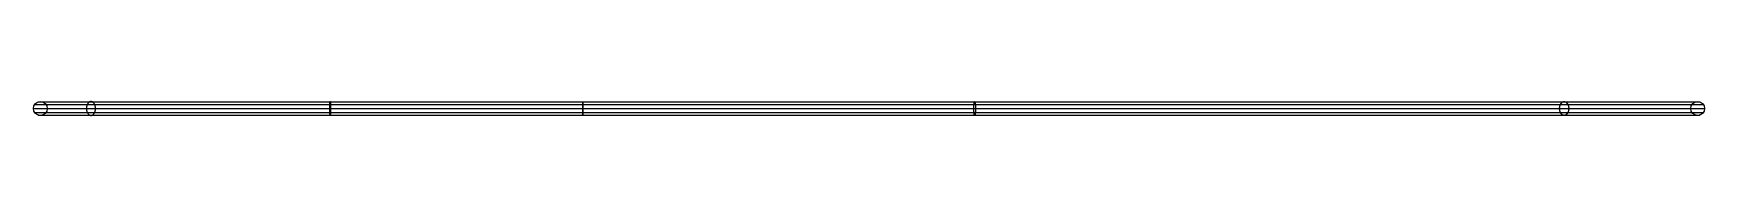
# Model space of a CAD drawing. Extents: x -0.3 to 60.3, y -0.3 to 0.3.
import ezdxf

# ---------------------------------------------------------------- set-up
doc = ezdxf.new("R2010")
doc.units = 0
doc.layers.add('60MM', color=5, linetype='CONTINUOUS')

msp = doc.modelspace()

# ---------------------------------------------------------------- linework, layer by layer
at = {"layer": '60MM'}
for p, q in [((-0.25, 0), (60.25, 0)), ((-0.202, 0.147), (60.202, 0.147)), ((-0.076, 0.238), (60.076, 0.238)), ((0.078, 0.237), (59.922, 0.237)), ((-0.202, -0.147), (60.202, -0.147)), ((-0.078, -0.237), (60.078, -0.237)), ((0.076, -0.238), (59.924, -0.238))]:
    msp.add_line(p, q, dxfattribs=at)
for points in [[(0.202, 0.147), (0.202, 0.147), (0.202, 0.147), (0.202, 0.147), (59.798, 0.147), (59.798, 0.147), (59.798, 0.147)], [(0.25, 0), (0.25, 0), (0.25, 0), (0.25, 0), (59.75, 0), (59.75, 0), (59.75, 0)], [(1.999, 0), (1.999, 0.01), (1.998, 0.02), (1.998, 0.029), (1.997, 0.039), (1.996, 0.049), (1.994, 0.058), (1.993, 0.068), (1.991, 0.077), (1.989, 0.087), (1.986, 0.096), (1.984, 0.105), (1.981, 0.114), (1.978, 0.122), (1.975, 0.131), (1.971, 0.139), (1.967, 0.147), (1.963, 0.155), (1.959, 0.162), (1.955, 0.17), (1.953, 0.173), (1.951, 0.177), (1.948, 0.18), (1.946, 0.183), (1.944, 0.187), (1.941, 0.19), (1.939, 0.193), (1.936, 0.196), (1.934, 0.199), (1.931, 0.202), (1.928, 0.205), (1.926, 0.207), (1.923, 0.21), (1.92, 0.213), (1.918, 0.215), (1.915, 0.218), (1.912, 0.22), (1.909, 0.222), (1.906, 0.225), (1.903, 0.227), (1.9, 0.229), (1.897, 0.231), (1.894, 0.232), (1.891, 0.234), (1.888, 0.236), (1.885, 0.237), (1.882, 0.239), (1.879, 0.24), (1.876, 0.242), (1.873, 0.243), (1.87, 0.244), (1.866, 0.245), (1.863, 0.246), (1.86, 0.247), (1.857, 0.247), (1.854, 0.248), (1.85, 0.249), (1.847, 0.249), (1.844, 0.249), (1.841, 0.25), (1.837, 0.25), (1.834, 0.25), (1.831, 0.25), (1.828, 0.25), (1.824, 0.25), (1.821, 0.249), (1.818, 0.249), (1.815, 0.248), (1.811, 0.248), (1.808, 0.247), (1.805, 0.246), (1.802, 0.245), (1.799, 0.244), (1.795, 0.243), (1.792, 0.242), (1.789, 0.241), (1.786, 0.24), (1.783, 0.238), (1.78, 0.237), (1.777, 0.235), (1.774, 0.233), (1.771, 0.231), (1.768, 0.229), (1.765, 0.227), (1.762, 0.225), (1.759, 0.223), (1.756, 0.221), (1.753, 0.218), (1.75, 0.216), (1.747, 0.213), (1.745, 0.211), (1.742, 0.208), (1.739, 0.205), (1.736, 0.203), (1.734, 0.2), (1.731, 0.197), (1.729, 0.194), (1.726, 0.19), (1.724, 0.187), (1.721, 0.184), (1.719, 0.18), (1.716, 0.177), (1.714, 0.174), (1.712, 0.17), (1.71, 0.166), (1.708, 0.163), (1.703, 0.155), (1.699, 0.147), (1.696, 0.139), (1.692, 0.131), (1.689, 0.122), (1.686, 0.114), (1.683, 0.105), (1.68, 0.096), (1.678, 0.087), (1.676, 0.077), (1.674, 0.068), (1.672, 0.058), (1.671, 0.049), (1.67, 0.039), (1.669, 0.029), (1.668, 0.02), (1.668, 0.01), (1.668, 0), (1.668, -0.01), (1.668, -0.02), (1.669, -0.029), (1.67, -0.039), (1.671, -0.049), (1.672, -0.058), (1.674, -0.068), (1.676, -0.077), (1.678, -0.087), (1.68, -0.096), (1.683, -0.105), (1.686, -0.114), (1.689, -0.122), (1.692, -0.131), (1.696, -0.139), (1.699, -0.147), (1.703, -0.155), (1.707, -0.162), (1.712, -0.17), (1.714, -0.173), (1.716, -0.177), (1.718, -0.18), (1.721, -0.183), (1.723, -0.187), (1.726, -0.19), (1.728, -0.193), (1.731, -0.196), (1.733, -0.199), (1.736, -0.202), (1.738, -0.205), (1.741, -0.207), (1.744, -0.21), (1.746, -0.213), (1.749, -0.215), (1.752, -0.218), (1.755, -0.22), (1.758, -0.222), (1.761, -0.225), (1.763, -0.227), (1.766, -0.229), (1.769, -0.231), (1.772, -0.232), (1.775, -0.234), (1.778, -0.236), (1.781, -0.237), (1.785, -0.239), (1.788, -0.24), (1.791, -0.242), (1.794, -0.243), (1.797, -0.244), (1.8, -0.245), (1.803, -0.246), (1.807, -0.247), (1.81, -0.247), (1.813, -0.248), (1.816, -0.249), (1.82, -0.249), (1.823, -0.249), (1.826, -0.25), (1.829, -0.25), (1.833, -0.25), (1.836, -0.25), (1.839, -0.25), (1.842, -0.25), (1.846, -0.249), (1.849, -0.249), (1.852, -0.248), (1.855, -0.248), (1.858, -0.247), (1.862, -0.246), (1.865, -0.245), (1.868, -0.244), (1.871, -0.243), (1.874, -0.242), (1.878, -0.241), (1.881, -0.24), (1.884, -0.238), (1.887, -0.237), (1.89, -0.235), (1.893, -0.233), (1.896, -0.231), (1.899, -0.229), (1.902, -0.227), (1.905, -0.225), (1.908, -0.223), (1.911, -0.221), (1.914, -0.218), (1.917, -0.216), (1.919, -0.213), (1.922, -0.211), (1.925, -0.208), (1.928, -0.205), (1.93, -0.203), (1.933, -0.2), (1.935, -0.197), (1.938, -0.194), (1.941, -0.19), (1.943, -0.187), (1.945, -0.184), (1.948, -0.18), (1.95, -0.177), (1.952, -0.174), (1.955, -0.17), (1.957, -0.166), (1.959, -0.163), (1.963, -0.155), (1.967, -0.147), (1.971, -0.139), (1.974, -0.131), (1.978, -0.122), (1.981, -0.114), (1.984, -0.105), (1.986, -0.096), (1.989, -0.087), (1.991, -0.077), (1.993, -0.068), (1.994, -0.058), (1.996, -0.049), (1.997, -0.039), (1.998, -0.029), (1.998, -0.02), (1.999, -0.01), (1.999, 0)], [(10.522, 0), (10.522, 0.039), (10.521, 0.077), (10.519, 0.114), (10.516, 0.147), (10.513, 0.177), (10.512, 0.19), (10.51, 0.202), (10.508, 0.213), (10.507, 0.218), (10.506, 0.222), (10.505, 0.227), (10.504, 0.231), (10.503, 0.234), (10.502, 0.236), (10.502, 0.237), (10.501, 0.239), (10.501, 0.24), (10.5, 0.242), (10.5, 0.243), (10.499, 0.243), (10.499, 0.244), (10.499, 0.244), (10.498, 0.245), (10.498, 0.245), (10.498, 0.246), (10.498, 0.246), (10.497, 0.247), (10.497, 0.247), (10.497, 0.247), (10.497, 0.248), (10.496, 0.248), (10.496, 0.248), (10.496, 0.248), (10.496, 0.248), (10.496, 0.248), (10.496, 0.248), (10.496, 0.249), (10.495, 0.249), (10.495, 0.249), (10.495, 0.249), (10.495, 0.249), (10.495, 0.249), (10.495, 0.249), (10.495, 0.249), (10.494, 0.249), (10.494, 0.249), (10.494, 0.249), (10.494, 0.25), (10.494, 0.25), (10.494, 0.25), (10.494, 0.25), (10.493, 0.25), (10.493, 0.25), (10.493, 0.25), (10.493, 0.25), (10.493, 0.25), (10.493, 0.25), (10.493, 0.25), (10.492, 0.25), (10.492, 0.25), (10.492, 0.25), (10.492, 0.25), (10.492, 0.25), (10.492, 0.25), (10.492, 0.25), (10.491, 0.25), (10.491, 0.25), (10.491, 0.25), (10.491, 0.25), (10.491, 0.249), (10.491, 0.249), (10.491, 0.249), (10.49, 0.249), (10.49, 0.249), (10.49, 0.249), (10.49, 0.249), (10.49, 0.249), (10.49, 0.249), (10.489, 0.249), (10.489, 0.248), (10.489, 0.248), (10.489, 0.248), (10.489, 0.248), (10.489, 0.248), (10.489, 0.248), (10.488, 0.248), (10.488, 0.247), (10.488, 0.247), (10.488, 0.247), (10.487, 0.246), (10.487, 0.246), (10.487, 0.245), (10.487, 0.245), (10.486, 0.244), (10.486, 0.244), (10.486, 0.243), (10.485, 0.242), (10.485, 0.241), (10.484, 0.24), (10.484, 0.238), (10.483, 0.237), (10.482, 0.235), (10.481, 0.231), (10.48, 0.227), (10.479, 0.223), (10.478, 0.218), (10.477, 0.213), (10.475, 0.203), (10.473, 0.19), (10.472, 0.177), (10.469, 0.147), (10.466, 0.114), (10.465, 0.077), (10.463, 0.039), (10.463, 0), (10.463, -0.039), (10.465, -0.077), (10.466, -0.114), (10.469, -0.147), (10.472, -0.177), (10.473, -0.19), (10.475, -0.202), (10.477, -0.213), (10.478, -0.218), (10.479, -0.222), (10.48, -0.227), (10.481, -0.231), (10.482, -0.234), (10.483, -0.236), (10.483, -0.237), (10.484, -0.239), (10.484, -0.24), (10.485, -0.242), (10.486, -0.243), (10.486, -0.243), (10.486, -0.244), (10.486, -0.244), (10.487, -0.245), (10.487, -0.245), (10.487, -0.246), (10.487, -0.246), (10.488, -0.247), (10.488, -0.247), (10.488, -0.247), (10.488, -0.248), (10.489, -0.248), (10.489, -0.248), (10.489, -0.248), (10.489, -0.248), (10.489, -0.248), (10.489, -0.248), (10.489, -0.249), (10.49, -0.249), (10.49, -0.249), (10.49, -0.249), (10.49, -0.249), (10.49, -0.249), (10.49, -0.249), (10.491, -0.249), (10.491, -0.249), (10.491, -0.249), (10.491, -0.249), (10.491, -0.25), (10.491, -0.25), (10.491, -0.25), (10.492, -0.25), (10.492, -0.25), (10.492, -0.25), (10.492, -0.25), (10.492, -0.25), (10.492, -0.25), (10.492, -0.25), (10.493, -0.25), (10.493, -0.25), (10.493, -0.25), (10.493, -0.25), (10.493, -0.25), (10.493, -0.25), (10.493, -0.25), (10.494, -0.25), (10.494, -0.25), (10.494, -0.25), (10.494, -0.25), (10.494, -0.25), (10.494, -0.249), (10.494, -0.249), (10.495, -0.249), (10.495, -0.249), (10.495, -0.249), (10.495, -0.249), (10.495, -0.249), (10.495, -0.249), (10.495, -0.249), (10.496, -0.249), (10.496, -0.248), (10.496, -0.248), (10.496, -0.248), (10.496, -0.248), (10.496, -0.248), (10.496, -0.248), (10.497, -0.248), (10.497, -0.247), (10.497, -0.247), (10.497, -0.247), (10.498, -0.246), (10.498, -0.246), (10.498, -0.245), (10.498, -0.245), (10.499, -0.244), (10.499, -0.244), (10.499, -0.243), (10.5, -0.242), (10.5, -0.241), (10.501, -0.24), (10.502, -0.238), (10.502, -0.237), (10.503, -0.235), (10.504, -0.231), (10.505, -0.227), (10.506, -0.223), (10.507, -0.218), (10.508, -0.213), (10.51, -0.203), (10.512, -0.19), (10.513, -0.177), (10.516, -0.147), (10.519, -0.114), (10.521, -0.077), (10.522, -0.039), (10.522, 0)], [(19.637, 0), (19.637, 0.25), (19.637, 0.25), (19.637, -0.25), (19.637, -0.25), (19.637, 0)], [(33.796, 0), (33.797, 0.039), (33.798, 0.077), (33.8, 0.114), (33.802, 0.147), (33.805, 0.177), (33.807, 0.19), (33.808, 0.202), (33.81, 0.213), (33.811, 0.218), (33.812, 0.222), (33.813, 0.227), (33.814, 0.231), (33.816, 0.234), (33.816, 0.236), (33.817, 0.237), (33.817, 0.239), (33.818, 0.24), (33.818, 0.242), (33.819, 0.243), (33.819, 0.243), (33.819, 0.244), (33.82, 0.244), (33.82, 0.245), (33.82, 0.245), (33.821, 0.246), (33.821, 0.246), (33.821, 0.247), (33.821, 0.247), (33.822, 0.247), (33.822, 0.248), (33.822, 0.248), (33.822, 0.248), (33.822, 0.248), (33.822, 0.248), (33.823, 0.248), (33.823, 0.248), (33.823, 0.249), (33.823, 0.249), (33.823, 0.249), (33.823, 0.249), (33.823, 0.249), (33.824, 0.249), (33.824, 0.249), (33.824, 0.249), (33.824, 0.249), (33.824, 0.249), (33.824, 0.249), (33.824, 0.25), (33.825, 0.25), (33.825, 0.25), (33.825, 0.25), (33.825, 0.25), (33.825, 0.25), (33.825, 0.25), (33.825, 0.25), (33.826, 0.25), (33.826, 0.25), (33.826, 0.25), (33.826, 0.25), (33.826, 0.25), (33.826, 0.25), (33.826, 0.25), (33.827, 0.25), (33.827, 0.25), (33.827, 0.25), (33.827, 0.25), (33.827, 0.25), (33.827, 0.25), (33.827, 0.25), (33.828, 0.249), (33.828, 0.249), (33.828, 0.249), (33.828, 0.249), (33.828, 0.249), (33.828, 0.249), (33.828, 0.249), (33.829, 0.249), (33.829, 0.249), (33.829, 0.249), (33.829, 0.248), (33.829, 0.248), (33.829, 0.248), (33.829, 0.248), (33.83, 0.248), (33.83, 0.248), (33.83, 0.248), (33.83, 0.247), (33.83, 0.247), (33.831, 0.247), (33.831, 0.246), (33.831, 0.246), (33.831, 0.245), (33.832, 0.245), (33.832, 0.244), (33.832, 0.244), (33.833, 0.243), (33.833, 0.242), (33.834, 0.241), (33.834, 0.24), (33.835, 0.238), (33.835, 0.237), (33.836, 0.235), (33.837, 0.231), (33.838, 0.227), (33.839, 0.223), (33.84, 0.218), (33.841, 0.213), (33.843, 0.203), (33.845, 0.19), (33.847, 0.177), (33.85, 0.147), (33.852, 0.114), (33.854, 0.077), (33.855, 0.039), (33.855, 0), (33.855, -0.039), (33.854, -0.077), (33.852, -0.114), (33.85, -0.147), (33.847, -0.177), (33.845, -0.19), (33.843, -0.202), (33.841, -0.213), (33.84, -0.218), (33.839, -0.222), (33.838, -0.227), (33.837, -0.231), (33.836, -0.234), (33.836, -0.236), (33.835, -0.237), (33.835, -0.239), (33.834, -0.24), (33.833, -0.242), (33.833, -0.243), (33.833, -0.243), (33.832, -0.244), (33.832, -0.244), (33.832, -0.245), (33.831, -0.245), (33.831, -0.246), (33.831, -0.246), (33.831, -0.247), (33.83, -0.247), (33.83, -0.247), (33.83, -0.248), (33.83, -0.248), (33.83, -0.248), (33.829, -0.248), (33.829, -0.248), (33.829, -0.248), (33.829, -0.248), (33.829, -0.249), (33.829, -0.249), (33.829, -0.249), (33.828, -0.249), (33.828, -0.249), (33.828, -0.249), (33.828, -0.249), (33.828, -0.249), (33.828, -0.249), (33.828, -0.249), (33.827, -0.249), (33.827, -0.25), (33.827, -0.25), (33.827, -0.25), (33.827, -0.25), (33.827, -0.25), (33.827, -0.25), (33.826, -0.25), (33.826, -0.25), (33.826, -0.25), (33.826, -0.25), (33.826, -0.25), (33.826, -0.25), (33.826, -0.25), (33.825, -0.25), (33.825, -0.25), (33.825, -0.25), (33.825, -0.25), (33.825, -0.25), (33.825, -0.25), (33.825, -0.25), (33.824, -0.25), (33.824, -0.25), (33.824, -0.249), (33.824, -0.249), (33.824, -0.249), (33.824, -0.249), (33.824, -0.249), (33.823, -0.249), (33.823, -0.249), (33.823, -0.249), (33.823, -0.249), (33.823, -0.249), (33.823, -0.248), (33.823, -0.248), (33.822, -0.248), (33.822, -0.248), (33.822, -0.248), (33.822, -0.248), (33.822, -0.248), (33.822, -0.247), (33.821, -0.247), (33.821, -0.247), (33.821, -0.246), (33.821, -0.246), (33.82, -0.245), (33.82, -0.245), (33.82, -0.244), (33.819, -0.244), (33.819, -0.243), (33.819, -0.242), (33.818, -0.241), (33.817, -0.24), (33.817, -0.238), (33.816, -0.237), (33.816, -0.235), (33.815, -0.231), (33.814, -0.227), (33.813, -0.223), (33.812, -0.218), (33.811, -0.213), (33.809, -0.203), (33.807, -0.19), (33.805, -0.177), (33.802, -0.147), (33.8, -0.114), (33.798, -0.077), (33.797, -0.039), (33.796, 0)], [(55.001, 0), (55.001, 0.01), (55.002, 0.02), (55.002, 0.029), (55.003, 0.039), (55.004, 0.049), (55.006, 0.058), (55.007, 0.068), (55.009, 0.077), (55.011, 0.087), (55.014, 0.096), (55.016, 0.105), (55.019, 0.114), (55.022, 0.122), (55.025, 0.131), (55.029, 0.139), (55.033, 0.147), (55.037, 0.155), (55.041, 0.162), (55.045, 0.17), (55.047, 0.173), (55.049, 0.177), (55.052, 0.18), (55.054, 0.183), (55.056, 0.187), (55.059, 0.19), (55.061, 0.193), (55.064, 0.196), (55.066, 0.199), (55.069, 0.202), (55.072, 0.205), (55.074, 0.207), (55.077, 0.21), (55.08, 0.213), (55.082, 0.215), (55.085, 0.218), (55.088, 0.22), (55.091, 0.222), (55.094, 0.225), (55.097, 0.227), (55.1, 0.229), (55.103, 0.231), (55.106, 0.232), (55.109, 0.234), (55.112, 0.236), (55.115, 0.237), (55.118, 0.239), (55.121, 0.24), (55.124, 0.242), (55.127, 0.243), (55.13, 0.244), (55.134, 0.245), (55.137, 0.246), (55.14, 0.247), (55.143, 0.247), (55.146, 0.248), (55.15, 0.249), (55.153, 0.249), (55.156, 0.249), (55.159, 0.25), (55.163, 0.25), (55.166, 0.25), (55.169, 0.25), (55.172, 0.25), (55.176, 0.25), (55.179, 0.249), (55.182, 0.249), (55.185, 0.248), (55.189, 0.248), (55.192, 0.247), (55.195, 0.246), (55.198, 0.245), (55.201, 0.244), (55.205, 0.243), (55.208, 0.242), (55.211, 0.241), (55.214, 0.24), (55.217, 0.238), (55.22, 0.237), (55.223, 0.235), (55.226, 0.233), (55.229, 0.231), (55.232, 0.229), (55.235, 0.227), (55.238, 0.225), (55.241, 0.223), (55.244, 0.221), (55.247, 0.218), (55.25, 0.216), (55.253, 0.213), (55.255, 0.211), (55.258, 0.208), (55.261, 0.205), (55.264, 0.203), (55.266, 0.2), (55.269, 0.197), (55.271, 0.194), (55.274, 0.19), (55.276, 0.187), (55.279, 0.184), (55.281, 0.18), (55.284, 0.177), (55.286, 0.174), (55.288, 0.17), (55.29, 0.166), (55.292, 0.163), (55.297, 0.155), (55.301, 0.147), (55.304, 0.139), (55.308, 0.131), (55.311, 0.122), (55.314, 0.114), (55.317, 0.105), (55.32, 0.096), (55.322, 0.087), (55.324, 0.077), (55.326, 0.068), (55.328, 0.058), (55.329, 0.049), (55.33, 0.039), (55.331, 0.029), (55.332, 0.02), (55.332, 0.01), (55.332, 0), (55.332, -0.01), (55.332, -0.02), (55.331, -0.029), (55.33, -0.039), (55.329, -0.049), (55.328, -0.058), (55.326, -0.068), (55.324, -0.077), (55.322, -0.087), (55.32, -0.096), (55.317, -0.105), (55.314, -0.114), (55.311, -0.122), (55.308, -0.131), (55.304, -0.139), (55.301, -0.147), (55.297, -0.155), (55.293, -0.162), (55.288, -0.17), (55.286, -0.173), (55.284, -0.177), (55.282, -0.18), (55.279, -0.183), (55.277, -0.187), (55.274, -0.19), (55.272, -0.193), (55.269, -0.196), (55.267, -0.199), (55.264, -0.202), (55.262, -0.205), (55.259, -0.207), (55.256, -0.21), (55.254, -0.213), (55.251, -0.215), (55.248, -0.218), (55.245, -0.22), (55.242, -0.222), (55.239, -0.225), (55.237, -0.227), (55.234, -0.229), (55.231, -0.231), (55.228, -0.232), (55.225, -0.234), (55.222, -0.236), (55.219, -0.237), (55.215, -0.239), (55.212, -0.24), (55.209, -0.242), (55.206, -0.243), (55.203, -0.244), (55.2, -0.245), (55.197, -0.246), (55.193, -0.247), (55.19, -0.247), (55.187, -0.248), (55.184, -0.249), (55.18, -0.249), (55.177, -0.249), (55.174, -0.25), (55.171, -0.25), (55.167, -0.25), (55.164, -0.25), (55.161, -0.25), (55.158, -0.25), (55.154, -0.249), (55.151, -0.249), (55.148, -0.248), (55.145, -0.248), (55.142, -0.247), (55.138, -0.246), (55.135, -0.245), (55.132, -0.244), (55.129, -0.243), (55.126, -0.242), (55.122, -0.241), (55.119, -0.24), (55.116, -0.238), (55.113, -0.237), (55.11, -0.235), (55.107, -0.233), (55.104, -0.231), (55.101, -0.229), (55.098, -0.227), (55.095, -0.225), (55.092, -0.223), (55.089, -0.221), (55.086, -0.218), (55.083, -0.216), (55.081, -0.213), (55.078, -0.211), (55.075, -0.208), (55.072, -0.205), (55.07, -0.203), (55.067, -0.2), (55.065, -0.197), (55.062, -0.194), (55.059, -0.19), (55.057, -0.187), (55.055, -0.184), (55.052, -0.18), (55.05, -0.177), (55.048, -0.174), (55.045, -0.17), (55.043, -0.166), (55.041, -0.163), (55.037, -0.155), (55.033, -0.147), (55.029, -0.139), (55.026, -0.131), (55.022, -0.122), (55.019, -0.114), (55.016, -0.105), (55.014, -0.096), (55.011, -0.087), (55.009, -0.077), (55.007, -0.068), (55.006, -0.058), (55.004, -0.049), (55.003, -0.039), (55.002, -0.029), (55.002, -0.02), (55.001, -0.01), (55.001, 0)], [(0.202, -0.147), (0.202, -0.147), (0.202, -0.147), (0.202, -0.147), (59.798, -0.147), (59.798, -0.147), (59.798, -0.147)]]:
    msp.add_lwpolyline(points, dxfattribs=at)
for centre in [(0, 0), (60, 0)]:
    msp.add_circle(centre, 0.25, dxfattribs=at)

doc.saveas('drawing.dxf')
